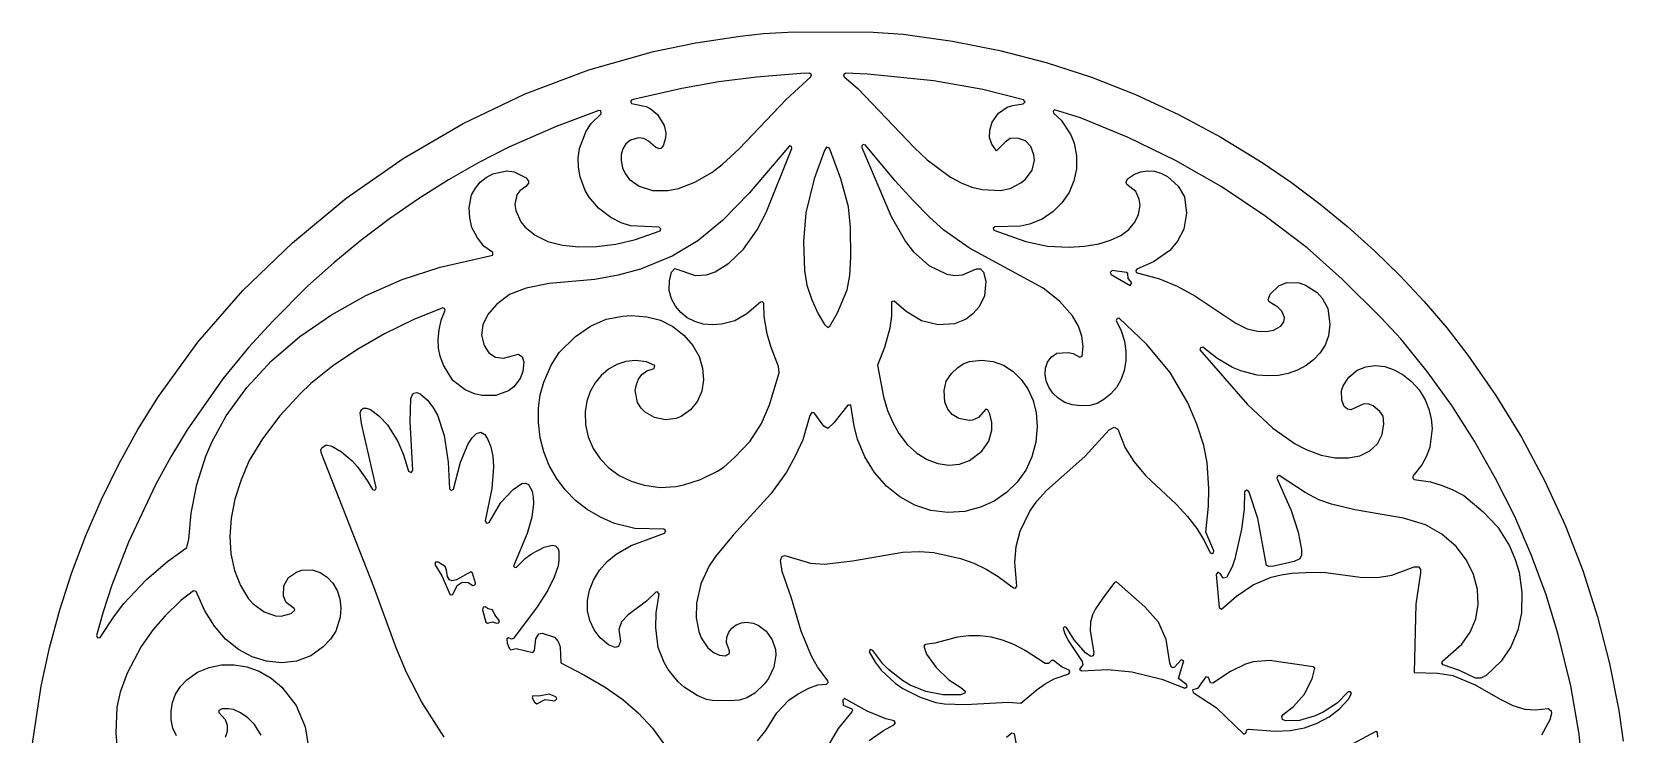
# Model space of a CAD drawing. Header units: metres. Extents: x 3 to 297, y 2 to 297.
# Drawn here: x 3.7 to 296.3, y 167.8 to 297 of the extents above; entities that cross this region are included whole.
import ezdxf

# ---------------------------------------------------------------- set-up
doc = ezdxf.new("R2010")
doc.units = ezdxf.units.M

msp = doc.modelspace()

# ---------------------------------------------------------------- linework, layer by layer
at = {"layer": 'CUT'}
for points in [[(3.69, 165.3025), (5.387, 176.6847), (6.9129, 183.7018), (8.825, 190.7037), (11.0551, 197.5979), (13.6083, 204.3756), (16.5127, 211.034), (19.702, 217.5297), (23.203, 223.855), (26.9926, 229.9633), (34.249, 239.9409), (42.5162, 249.4438), (51.6161, 258.2511), (61.4976, 266.4267), (72.0008, 273.7597), (83.0027, 280.1677), (94.4135, 285.6253), (106.122, 290.0286), (118.0246, 293.4089), (125.827, 295.022), (133.9445, 296.2528), (138.2706, 296.7527), (143.8083, 297.0457), (158.3846, 296.958), (163.9281, 296.6062), (172.9854, 295.3124), (181.7053, 293.586), (190.2419, 291.3865), (198.5458, 288.6878), (206.6433, 285.52), (214.5653, 281.8532), (222.3317, 277.6759), (229.94, 272.9938), (235.3399, 269.2967), (240.5911, 265.3661), (245.6964, 261.1708), (250.6084, 256.7589), (255.2897, 252.1946), (259.7319, 247.4291), (263.9156, 242.5725), (267.8023, 237.5669), (272.9523, 230.1638), (277.647, 222.4776), (281.9013, 214.4985), (285.6571, 206.3137), (288.8928, 197.9308), (291.6432, 189.4456), (293.8446, 180.8488), (295.5179, 172.1631), (296.3401, 166.5572)], [(289.0965, 159.0172), (288.2499, 167.863), (286.7, 176.6982), (284.3854, 186.1614), (282.1603, 193.4787), (279.506, 200.7125), (276.3965, 207.8996), (272.8861, 214.8899), (269.023, 221.737), (264.8222, 228.2714), (260.2886, 234.561), (255.4485, 240.5452), (251.8576, 244.4275), (244.6636, 251.5338), (238.2184, 257.3044), (230.4633, 263.2148), (222.3807, 268.5837), (214.0148, 273.3819), (205.3322, 277.6059), (196.5508, 281.1944), (191.7539, 282.6878), (191.5247, 282.4391), (191.5761, 282.1049), (193.0035, 280.7856), (194.761, 278.1209), (195.3771, 276.5621), (195.82, 274.2077), (195.8185, 271.8212), (195.3464, 269.6148), (194.4513, 267.497), (193.139, 265.5879), (191.4915, 263.9678), (189.473, 262.6079), (187.171, 261.6811), (185.5188, 261.2684), (180.7783, 261.1845), (180.5072, 260.9394), (180.5817, 260.5479), (186.4989, 258.4845), (190.4428, 257.6129), (194.4488, 257.408), (197.2986, 257.5807), (199.8976, 258.0249), (202.0743, 258.7033), (203.9402, 259.5888), (205.4506, 260.6916), (206.5568, 262.0145), (207.2253, 263.4492), (207.502, 265.1478), (207.3583, 266.2454), (206.6973, 267.6814), (205.0778, 268.9784), (204.9588, 269.3616), (205.1956, 269.9744), (206.476, 270.8437), (207.6626, 271.2868), (208.9085, 271.469), (210.1528, 271.3784), (211.336, 271.0545), (212.5678, 270.4532), (214.5301, 268.6645), (215.6486, 266.6665), (216.01, 263.7102), (215.537, 260.7537), (214.3758, 258.5355), (213, 256.8261), (209.9922, 254.7035), (206.8867, 253.362), (206.71, 253.1196), (206.7795, 252.7918), (211.0799, 251.5994), (214.3485, 250.2626), (217.5879, 248.4946), (225.0843, 243.4295), (227.1916, 242.432), (229.0929, 241.9651), (230.7083, 241.9374), (232.0249, 242.165), (233.377, 242.9107), (233.9343, 243.6711), (234.0683, 244.4832), (233.5465, 245.6834), (232.8125, 246.401), (231.2388, 247.3851), (231.0316, 247.715), (231.4513, 248.7656), (233.0235, 250.2969), (234.4863, 250.9), (236.7357, 250.8443), (237.939, 250.4348), (240.0539, 249.0606), (240.9715, 248.0471), (242.0228, 246.1333), (242.3776, 243.237), (242.1609, 241.1298), (241.5327, 239.3741), (240.5852, 237.915), (239.4074, 236.6797), (238.0535, 235.6483), (236.4768, 234.8106), (234.7536, 234.173), (232.9346, 233.8199), (230.9781, 233.727), (229.0161, 233.8793), (226.0005, 234.6699), (224.4859, 235.3056), (221.5837, 236.9766), (219.0415, 239.019), (218.5909, 238.9324), (218.5179, 238.5109), (227.2544, 228.4923), (231.8831, 224.1577), (236.017, 221.2665), (238.0454, 220.2213), (240.7912, 219.1687), (243.3815, 218.6549), (245.8384, 218.6494), (247.9386, 219.0675), (249.7294, 219.9341), (251.148, 221.2534), (252.0249, 222.9358), (252.3279, 224.8991), (252.1808, 226.3423), (251.5784, 227.1871), (250.3647, 228.2433), (249.4211, 228.5915), (248.539, 228.5247), (246.2609, 227.4853), (245.6237, 227.5938), (245.0539, 228.1038), (244.5714, 229.2597), (244.5694, 230.9864), (244.828, 231.9026), (245.8663, 233.507), (247.4337, 234.809), (248.9993, 235.427), (250.7294, 235.6685), (252.4963, 235.4585), (254.2341, 234.8894), (255.9081, 233.963), (257.4401, 232.7271), (258.8309, 231.1594), (259.9443, 229.3179), (260.6099, 227.6393), (261.0327, 225.8758), (261.1856, 224.0679), (260.7742, 220.6327), (260.1804, 218.9879), (259.2905, 217.3629), (257.6733, 215.2957), (257.6503, 214.9262), (257.9088, 214.7116), (260.9179, 214.2512), (262.8946, 213.6249), (264.8776, 212.8546), (267.0468, 211.7118), (270.5773, 208.723), (273.3026, 205.9076), (275.4075, 202.4957), (276.4915, 199.9764), (277.2313, 197.6131), (277.7092, 193.8763), (277.6479, 190.1268), (276.9402, 186.9734), (275.6549, 183.9287), (273.8728, 181.2612), (271.1605, 178.6465), (270.162, 178.1252), (269.2074, 178.1514), (266.2195, 179.5628), (263.2394, 180.5834), (262.9679, 180.8992), (263.0986, 181.274), (266.6761, 184.3904), (268.2302, 186.6062), (269.2375, 189.0813), (269.6652, 191.6889), (269.5259, 194.4701), (268.833, 197.2118), (267.5337, 199.8685), (265.6528, 202.3294), (263.0035, 204.6552), (259.9665, 206.3266), (255.9646, 207.5421), (247.0146, 209.0919), (242.6794, 210.1258), (240.4017, 210.9558), (237.8529, 212.2742), (233.0866, 215.4496), (232.7444, 215.307), (232.6761, 214.9427), (235.3007, 208.9982), (236.5734, 205.0012), (237.1631, 201.8123), (237.1595, 200.7346), (236.8692, 200.1072), (235.8349, 199.6016), (232.0906, 198.7239), (231.2489, 198.6587), (230.7539, 198.8834), (229.1321, 207.4884), (227.5374, 212.3334), (227.3363, 212.6498), (227.0494, 212.7221), (226.7199, 212.3996), (226.6147, 209.2413), (226.1725, 205.5339), (224.9341, 200.1147), (224.4242, 198.5932), (223.3943, 196.6723), (222.7555, 196.5476), (222.2151, 197.3685), (222.2151, 197.3685), (221.7796, 197.6067), (221.463, 197.2244), (222.0701, 191.1599), (222.4702, 190.8156), (225.2595, 193.238), (228.3113, 195.3215), (231.6277, 196.7174), (233.4374, 197.1647), (235.4224, 197.4659), (239.2493, 197.6414), (241.6442, 197.5513), (247.9649, 196.7322), (251.132, 196.645), (253.8198, 197.0836), (257.8806, 198.6313), (258.7703, 198.5926), (259.0414, 198.1262), (259.0763, 197.538), (258.227, 191.7315), (257.8878, 179.186), (262.2641, 179.0365), (265.0339, 178.6528), (269.1315, 176.9336), (273.6927, 174.2568), (276.0425, 173.0998), (278.2675, 172.4394), (280.1873, 172.2998), (282.5353, 172.5319), (283.1134, 172.1114), (283.1546, 171.6058), (282.8276, 170.4452), (281.3166, 167.6522)], [(137.1152, 166.5981), (138.68, 168.4988), (140.6697, 171.7275), (142.9023, 174.075), (144.6069, 175.2802), (146.6087, 176.2681), (148.2593, 176.8955), (149.8501, 177.0491), (150.1073, 177.3098), (150.0577, 177.6382), (148.1922, 180.1948), (147.0668, 182.2049), (145.1763, 186.8059), (143.3806, 192.8655), (141.6479, 197.7791), (141.3525, 199.8229), (141.6609, 200.5498), (142.1495, 200.6801), (146.8739, 199.2858), (149.455, 199.1368), (154.5871, 199.7178), (163.8719, 201.3033), (167.0075, 201.4207), (169.5582, 201.2402), (174.4794, 200.1563), (176.9054, 199.2872), (179.2095, 198.1918), (181.3917, 196.8629), (184.2269, 194.7526), (184.593, 194.7091), (184.8405, 195.0661), (184.4488, 199.4932), (184.7197, 202.3818), (185.4608, 205.1602), (187.1958, 208.8654), (188.548, 210.759), (190.2897, 212.6762), (197.3368, 218.9328), (201.7903, 223.826), (202.7029, 224.3013), (203.4215, 223.92), (204.7597, 220.5127), (206.3402, 217.9943), (208.5792, 215.3509), (214.1218, 210.1296), (216.2131, 207.8634), (217.9239, 205.6536), (219.312, 203.4424), (220.3611, 201.1944), (220.7611, 201.042), (221.0226, 201.2418), (221.0507, 201.5349), (219.5751, 205.013), (220.0726, 209.7981), (220.1316, 213.0206), (219.8413, 217.7867), (219.1982, 220.9429), (217.951, 224.8584), (216.2904, 228.7647), (213.0291, 234.3884), (208.6514, 239.5863), (203.6334, 244.3762), (203.2662, 244.311), (203.1275, 243.9288), (204.043, 242.0097), (204.609, 240.1334), (204.8738, 238.3156), (204.878, 236.4919), (204.5994, 234.707), (204.0383, 233.116), (203.1978, 231.6457), (202.074, 230.3723), (200.8205, 229.3899), (199.6315, 228.6953), (198.2424, 228.3113), (196.6185, 228.2177), (194.9959, 228.4028), (193.6708, 228.8581), (192.4476, 229.6576), (191.4723, 230.5761), (190.7009, 231.6955), (190.2211, 232.8544), (190.0157, 234.0104), (190.0758, 235.167), (190.4446, 236.25), (191.1314, 237.1839), (192.1761, 237.9413), (194.2779, 238.0713), (195.1872, 237.8828), (196.4183, 237.1835), (196.8579, 237.3884), (197.0459, 239.161), (196.8105, 241.056), (196.1486, 242.9161), (195.054, 244.7825), (192.6977, 247.4839), (189.68, 249.8659), (176.1176, 257.2193), (171.4064, 260.5747), (168.7471, 262.9676), (165.6976, 266.0759), (162.4374, 269.6592), (157.0019, 276.1782), (156.5843, 276.3016), (156.3389, 276.0733), (156.3442, 275.7733), (161.697, 263.0725), (164.3716, 258.4464), (165.7609, 256.6449), (168.6345, 254.033), (171.9343, 252.4437), (173.4451, 252.194), (174.85, 252.3285), (177.4045, 253.4668), (178.1246, 253.4617), (178.7335, 252.8137), (179.1225, 251.172), (178.9172, 248.4558), (177.8931, 246.4512), (176.7553, 245.1888), (175.5012, 244.2001), (173.3972, 243.3408), (170.343, 243.131), (167.319, 243.8982), (164.4526, 245.5616), (162.3023, 247.4884), (161.7593, 247.3679), (161.7824, 244.8059), (161.4542, 242.529), (160.5156, 238.9501), (159.2254, 235.717), (160.3422, 229.8787), (161.0731, 227.3701), (162.0288, 225.1428), (163.1111, 223.176), (164.6871, 221.1307), (166.446, 219.5447), (168.3461, 218.3648), (170.3265, 217.619), (172.3284, 217.3336), (174.2694, 217.5332), (176.1382, 218.1978), (178.426, 219.9154), (179.7011, 221.7119), (180.2309, 223.7534), (180.2277, 225.1449), (179.8989, 226.7708), (179.5125, 227.4909), (179.1204, 227.5946), (177.7794, 226.0905), (176.7034, 225.623), (176.064, 225.5517), (174.1446, 225.9103), (172.9693, 226.6416), (172.1146, 227.6182), (171.6178, 228.8988), (171.4989, 231.0681), (171.8585, 232.7635), (172.8269, 234.2044), (173.9077, 235.2009), (174.9891, 235.955), (176.1457, 236.4173), (178.3608, 236.6336), (180.4571, 236.3954), (182.374, 235.7193), (184.1697, 234.5746), (185.6391, 233.1035), (186.8756, 231.3391), (187.8156, 229.2277), (188.3761, 226.9321), (188.5886, 224.4141), (188.3509, 221.5649), (187.6088, 218.8629), (186.4634, 216.4226), (184.8761, 214.1997), (182.946, 212.2993), (180.6598, 210.7257), (178.1313, 209.5778), (175.2885, 208.8265), (172.1445, 208.5901), (169.0259, 208.9754), (166.088, 209.9544), (163.3305, 211.4666), (160.8407, 213.482), (158.679, 215.9692), (156.8741, 218.869), (155.5234, 222.1254), (154.9194, 224.4989), (154.2929, 228.3417), (153.7718, 228.3371), (151.1752, 225.087), (150.0701, 224.0914), (149.3669, 224.5175), (147.5377, 226.919), (147.118, 226.9942), (146.7643, 226.431), (145.4738, 222.0112), (144.1257, 219.0808), (142.4514, 216.0541), (139.586, 212.0639), (132.6623, 204.4355), (129.42, 200.519), (128.2573, 198.7712), (126.7126, 195.4824), (125.8969, 191.9506), (125.8385, 189.2217), (126.3471, 186.7071), (126.7831, 185.5693), (127.9897, 183.7108), (129.1853, 182.8105), (130.1455, 182.3805), (131.2748, 182.2578), (131.9783, 182.7495), (132.0211, 183.0993), (131.4535, 184.7125), (131.5157, 185.7062), (131.8537, 186.6133), (132.43, 187.3352), (133.2377, 187.9225), (134.1793, 188.2871), (135.2017, 188.4107), (136.371, 188.2592), (137.2561, 187.9087), (138.7437, 186.804), (139.8562, 185.1975), (140.4455, 183.4), (140.5417, 182.3741), (140.1715, 180.1469), (139.1757, 178.0666), (138.4276, 177.0659), (136.6744, 175.4054), (135.1576, 174.5413), (133.8095, 174.0769), (131.9947, 173.9602), (128.8491, 174.0182), (127.7863, 174.2263), (126.0744, 174.9267), (123.6623, 176.4799), (122.5605, 177.4662), (120.6916, 179.7578), (119.9494, 181.04), (118.8974, 183.7572), (118.4423, 187.4187), (118.5318, 190.1337), (119.0649, 193.5987), (118.7724, 193.9919), (118.4481, 193.9312), (116.7389, 192.2923), (113.331, 189.7884), (112.1523, 188.4809), (111.6563, 187.1182), (111.9185, 184.9251), (111.5672, 183.9565), (110.9761, 183.8062), (109.7303, 184.2904), (108.1977, 185.562), (107.077, 187.0102), (106.2866, 188.7258), (105.905, 190.4953), (105.9046, 192.4123), (106.2632, 194.2954), (106.98, 196.1767), (108.0988, 197.9857), (109.5031, 199.5925), (111.1294, 200.95), (113.9165, 202.5487), (120.0668, 204.8022), (120.2693, 205.2593), (119.933, 205.54), (114.5979, 205.663), (110.8302, 206.5864), (108.2589, 207.7259), (105.827, 209.1396), (103.668, 210.8303), (101.7781, 212.7837), (100.1531, 214.946), (98.8239, 217.2868), (97.8201, 219.7775), (97.1819, 222.3597), (96.8504, 225.1513), (96.8522, 227.8108), (97.1791, 230.2366), (97.8338, 232.6109), (99.1848, 235.7238), (100.6817, 238.0288), (103.6518, 240.9704), (106.4117, 242.9181), (109.2948, 244.1613), (112.3498, 244.7511), (113.9824, 244.8384), (116.7905, 244.6336), (119.3315, 243.9677), (121.5597, 242.8537), (123.6117, 241.2531), (125.2693, 239.3584), (126.4043, 237.2971), (127.0321, 235.1458), (127.2112, 233.0211), (126.9129, 230.9575), (126.1022, 229.0895), (124.8242, 227.4779), (123.0883, 226.2516), (122.1962, 225.8925), (120.1956, 225.6694), (118.2002, 226.1043), (116.4913, 227.0769), (115.7477, 227.8212), (115.0796, 228.8442), (114.6634, 231.0354), (114.86, 232.1825), (115.2776, 233.1611), (115.9002, 233.995), (116.8066, 234.6531), (118.1584, 235.1271), (118.2711, 235.6702), (116.7382, 236.3065), (114.73, 236.5658), (112.9247, 236.3925), (111.2677, 235.8501), (109.7215, 234.969), (108.4028, 233.8449), (107.2778, 232.4972), (106.3652, 230.8602), (105.7338, 229.0793), (105.4466, 227.1561), (105.533, 224.7629), (106.0229, 222.5156), (106.9156, 220.4135), (108.2062, 218.4859), (109.7981, 216.839), (111.7022, 215.4258), (113.8962, 214.3571), (116.2999, 213.6119), (119.2529, 213.23), (122.1483, 213.3995), (123.6238, 213.6871), (126.648, 214.7021), (129.7837, 216.228), (130.993, 217.0362), (132.9165, 218.7312), (135.7862, 221.7202), (137.887, 224.9744), (139.3474, 228.3937), (141.1199, 234.3295), (141.0326, 235.4454), (139.5802, 239.1607), (138.9244, 241.4556), (138.3958, 244.6556), (138.2917, 247.1395), (138.0497, 247.3651), (137.7215, 247.3236), (135.1708, 245.1837), (132.9488, 243.8995), (130.5189, 243.2466), (128.8161, 243.1302), (127.1665, 243.2808), (125.6056, 243.7605), (124.2231, 244.4525), (123.0169, 245.4174), (122.0703, 246.5683), (121.3289, 247.9499), (120.9135, 249.4561), (120.9392, 251.2157), (121.3305, 252.826), (121.9595, 253.5078), (125.7577, 252.2212), (127.7515, 252.3604), (129.3814, 252.8974), (131.893, 254.4713), (134.5406, 257.0335), (137.0958, 260.6303), (138.7088, 263.8259), (143.4825, 275.5521), (143.4086, 275.9484), (143.0235, 276.0676), (135.6004, 267.3455), (130.6974, 262.3242), (126.1405, 258.5886), (121.4282, 255.7584), (115.6518, 253.3685), (111.4983, 252.2479), (107.2117, 251.5092), (98.8388, 250.7185), (94.5876, 249.9096), (91.5401, 248.6927), (89.1621, 246.8901), (87.5397, 245.0391), (86.6292, 243.1328), (86.4034, 241.214), (86.855, 239.3518), (87.748, 238.0124), (88.9652, 237.21), (90.4342, 236.9932), (93.1846, 237.7725), (93.8343, 237.2778), (94.1628, 236.3342), (93.9871, 234.5485), (93.4784, 233.2759), (92.3361, 231.7584), (91.3397, 231.0028), (89.01, 230.1255), (86.4229, 230.1249), (85.0719, 230.4548), (83.3894, 231.1619), (81.0932, 232.8831), (79.4135, 235.7129), (78.7793, 237.3759), (78.4563, 238.844), (78.3935, 240.4294), (78.6044, 242.247), (78.9955, 243.9776), (79.7062, 245.8079), (79.6023, 246.1244), (79.2539, 246.2406), (73.9491, 244.1175), (68.5409, 241.4577), (63.4459, 238.5295), (58.9588, 235.5285), (54.9929, 232.3219), (53.0232, 230.4407), (49.3162, 226.3824), (46.1173, 222.1949), (43.6858, 218.1778), (42.1576, 214.6313), (41.01, 211.0383), (40.3493, 207.5911), (40.0853, 204.1703), (40.285, 201.0041), (40.9366, 197.9306), (42.0421, 195.1533), (43.5295, 192.7253), (44.3675, 191.8009), (46.4142, 190.3119), (48.5099, 189.5937), (49.5508, 189.5293), (51.3798, 190.0194), (52.0624, 190.6337), (51.9458, 190.9798), (50.4644, 192.0528), (49.9818, 193.1907), (50.0105, 195.1053), (50.9128, 196.6387), (52.3572, 197.6672), (53.3321, 197.9927), (55.226, 198.0492), (56.7308, 197.5573), (57.9963, 196.7128), (59.054, 195.5947), (59.8397, 194.2648), (60.315, 192.7567), (60.5317, 191.0803), (60.412, 189.3414), (59.5915, 186.8014), (58.588, 185.2966), (57.282, 183.8698), (55.0214, 182.2423), (52.3735, 181.2906), (49.6676, 180.9358), (46.8622, 181.2378), (44.216, 182.0625), (41.6865, 183.414), (39.3174, 185.3276), (37.2588, 187.6889), (35.5184, 190.4963), (33.8909, 194.0686), (33.4209, 194.2248), (31.1132, 192.4174), (28.2152, 189.6073), (26.0278, 187.0688), (23.7946, 183.9363), (21.1954, 179.0584), (19.9454, 175.5389), (19.3117, 172.7806), (19.1651, 168.056), (19.3952, 165.042)], [(79.5388, 167.2611), (75.4351, 173.7397), (72.6159, 179.201), (70.703, 183.7319), (66.5684, 194.9327), (56.955, 219.4972), (56.8616, 220.0975), (57.025, 220.5158), (57.8096, 221.0481), (58.8914, 220.794), (60.659, 219.7931), (62.6267, 218.0994), (63.5831, 216.9968), (65.3846, 214.5183), (66.3611, 212.8369), (66.6709, 212.7134), (66.939, 212.8446), (67.0236, 213.2024), (64.3332, 224.9988), (64.0678, 226.935), (64.337, 227.5482), (64.7106, 227.8066), (65.2353, 227.8174), (65.9787, 227.5461), (67.5344, 226.4053), (69.1091, 224.7376), (70.9739, 221.6854), (72.0356, 219.2058), (72.9894, 216.2193), (73.4227, 215.9764), (73.7431, 216.356), (73.2668, 225.3713), (73.3927, 229.5147), (73.6065, 230.1706), (73.9638, 230.547), (74.464, 230.7163), (75.1064, 230.4342), (76.452, 229.2638), (77.4596, 227.9875), (78.2821, 226.5207), (79.5357, 222.751), (80.247, 217.8519), (80.4764, 212.9888), (80.8002, 212.6531), (81.2293, 212.9031), (82.5029, 217.8793), (83.9409, 221.2269), (84.6806, 222.3774), (85.4759, 223.1625), (86.2543, 223.3905), (86.9853, 222.9786), (87.5753, 222.0569), (88.0962, 220.7077), (88.4512, 218.9858), (88.5984, 216.9543), (88.3017, 213.0348), (87.0807, 207.0738), (87.2968, 206.6686), (87.7735, 206.7786), (89.9683, 210.463), (92.223, 212.8718), (93.8124, 213.9228), (94.4584, 214.0152), (95.0366, 213.7517), (95.6732, 212.5108), (95.8643, 211.4139), (95.9511, 210.2703), (95.6579, 207.7777), (94.7948, 204.7661), (92.2905, 198.7447), (92.4947, 198.5218), (92.8323, 198.5274), (94.4198, 200.1272), (95.6042, 200.9805), (97.8979, 202.2161), (99.3957, 202.6189), (99.982, 202.4739), (100.3928, 202.0739), (100.6105, 201.5106), (100.6082, 199.8326), (100.4824, 198.8295), (99.766, 196.689), (98.4963, 194.2115), (96.6229, 191.2843), (92.2435, 185.4635), (91.8838, 185.2993), (91.3268, 185.5572), (91.0211, 185.3527), (91.0775, 184.5602), (91.4444, 183.6551), (91.7772, 183.3595), (92.7764, 183.6067), (95.8005, 182.8713), (96.1075, 183.1981), (96.3615, 185.3625), (96.9431, 186.2966), (97.5493, 186.3851), (99.7831, 185.6704), (100.4943, 184.8798), (100.8641, 183.8731), (100.9871, 180.9833), (105.2244, 178.7744), (109.1309, 176.4536), (112.3861, 174.1955), (115.2029, 171.7639), (117.8274, 168.9305), (120.2274, 165.6231)], [(30.2922, 167.5244), (29.6261, 168.9167), (29.2937, 170.4563), (29.293, 172.0489), (29.563, 173.6377), (30.1338, 175.1988), (31.006, 176.6122), (32.178, 177.8445), (34.1769, 179.2311), (36.2953, 180.1123), (38.561, 180.5891), (40.9142, 180.6192), (43.2379, 180.238), (45.5043, 179.4089), (47.6979, 178.1505), (49.6849, 176.4864), (52.2955, 173.0821), (53.9607, 169.1894), (54.6427, 165.0404)], [(157.7027, 166.6377), (160.3359, 168.5102), (162.2202, 169.5329), (162.5261, 169.9137), (162.2916, 170.3085), (160.7617, 170.635), (157.289, 172.0484), (153.1413, 174.4142), (152.8434, 174.0944), (152.9249, 173.1714), (154.4696, 172.5148), (154.6035, 172.2512), (154.4831, 171.9184), (151.9676, 168.9052), (149.9079, 165.2887)], [(45.8364, 167.6556), (44.6434, 169.628), (43.4441, 170.8314), (42.0711, 171.7795), (40.7588, 172.344), (39.8877, 172.4979), (38.6215, 172.4964), (38.0546, 172.1617), (38.1008, 171.8263), (39.2233, 170.5434), (39.6106, 169.4902), (39.6127, 168.3479), (39.2496, 167.2168)], [(185.1665, 164.0424), (184.4083, 167.8967), (183.9263, 168.0305), (182.9438, 167.2186)], [(251.1966, 167.2519), (251.1869, 168.1132), (250.8597, 168.342), (246.6194, 166.0544)]]:
    msp.add_lwpolyline(points, dxfattribs=at)
for points in [[(114.0481, 284.5402), (113.7712, 284.2151), (113.9582, 283.8312), (116.6435, 283.3099), (117.4334, 282.9396), (118.7797, 281.8577), (119.9686, 279.781), (120.2938, 278.4516), (120.2383, 277.5078), (119.8172, 276.0855), (119.3883, 275.6002), (119.0733, 275.5329), (118.3744, 275.822), (117.0995, 276.9358), (116.2414, 277.4156), (115.2522, 277.5456), (113.767, 277.1), (112.9405, 276.4299), (112.3564, 275.5054), (112.0966, 274.4824), (112.0671, 273.3456), (112.3354, 272.0495), (112.8033, 270.9552), (113.5521, 269.9272), (115.3653, 268.6564), (117.8228, 267.8616), (120.6329, 267.8377), (122.6273, 268.216), (125.6091, 269.3634), (128.7495, 271.1932), (130.6696, 272.6464), (133.8001, 275.5132), (142.4174, 284.5989), (146.9306, 288.7742), (147.0471, 289.1275), (146.702, 289.4463), (145.088, 289.3898), (136.9807, 288.7165), (130.0273, 287.8693), (123.2319, 286.6392), (114.0481, 284.5402)], [(185.999, 283.7797), (186.3595, 284.1537), (186.0655, 284.5466), (178.5943, 286.4377), (169.5796, 288.0422), (157.3931, 289.2439), (153.3642, 289.4482), (152.9807, 289.1287), (153.0955, 288.7756), (155.5695, 286.6122), (166.0196, 275.723), (168.3714, 273.5188), (172.6581, 270.2864), (174.6177, 269.2356), (176.5476, 268.4836), (178.4837, 268.0456), (181.8125, 267.8663), (183.6298, 268.2386), (185.5918, 269.2479), (186.4527, 269.9572), (187.6571, 271.61), (188.074, 273.4122), (187.9657, 274.4373), (187.3912, 275.9212), (186.4232, 276.971), (184.9533, 277.495), (183.6167, 277.415), (182.6814, 276.748), (181.088, 275.124), (180.2115, 276.3465), (179.8201, 277.6263), (179.8488, 278.9792), (180.2965, 280.4307), (181.4357, 282.0737), (183.0775, 283.1808), (184.0739, 283.5093), (185.999, 283.7797)], [(15.5625, 185.9878), (15.7402, 185.5568), (16.2311, 185.6314), (18.8693, 189.6103), (20.6032, 191.8738), (24.7825, 196.2611), (28.6414, 199.6195), (32.2196, 202.1718), (32.5736, 203.6879), (32.9867, 208.514), (34.0132, 213.7639), (35.7183, 219.001), (36.807, 221.5334), (39.4535, 226.4178), (43.2115, 231.6173), (47.7726, 236.5342), (53.0039, 240.9986), (58.7888, 245.0013), (65.1396, 248.5459), (71.8086, 251.4524), (78.7634, 253.7317), (88.4572, 255.9297), (88.4391, 256.4474), (86.8446, 257.5953), (85.6275, 259.1157), (84.6234, 261.0642), (84.2232, 262.8223), (84.138, 264.6724), (84.5632, 267.0646), (85.2571, 268.3025), (86.1406, 269.3647), (87.2283, 270.2196), (88.4825, 270.9067), (91.0254, 271.4398), (92.37, 271.2765), (94.587, 270.1912), (95.0265, 269.5846), (95.0354, 269.1805), (94.5536, 268.576), (93.4239, 267.783), (92.9087, 267.0446), (92.5293, 265.2726), (92.6794, 264.1524), (93.6161, 262.1178), (94.4288, 261.0976), (96.2671, 259.6046), (98.5753, 258.4988), (101.2605, 257.782), (104.2715, 257.4665), (107.5552, 257.5271), (111.0744, 257.9942), (114.7108, 258.8312), (119.2344, 260.4191), (119.3498, 260.7737), (119.078, 261.0761), (113.7718, 261.3821), (112.1004, 261.9239), (110.1858, 262.8948), (107.8857, 264.6207), (106.1603, 266.6385), (105.4466, 267.8487), (104.5102, 270.3945), (104.2053, 272.1187), (104.1754, 273.8504), (104.4144, 275.5825), (105.637, 278.7738), (106.5778, 280.1952), (108.3857, 281.9858), (108.3285, 282.5032), (107.9377, 282.5801), (100.0946, 279.6183), (91.431, 275.8419), (85.8729, 273.0038), (80.3462, 269.8161), (74.8296, 266.3427), (69.4461, 262.6273), (64.2091, 258.6781), (59.2055, 254.5527), (54.4537, 250.2995), (47.9654, 243.7819), (43.5156, 238.9513), (38.8036, 233.1847), (32.2628, 223.8115), (29.2704, 218.8246), (26.4616, 213.7329), (21.4599, 203.1427), (18.42, 195.2211), (16.7849, 190.3451), (15.5625, 185.9878)], [(150.3579, 275.6514), (149.8475, 275.8388), (149.4361, 275.2282), (147.5629, 269.9924), (146.045, 263.7694), (145.5811, 258.4723), (145.755, 253.1596), (146.2243, 250.4066), (147.1445, 247.734), (148.3066, 245.1465), (149.4388, 243.1731), (150.0794, 242.6646), (150.4536, 242.9212), (151.8286, 245.3585), (153.6277, 249.5881), (154.1283, 252.1965), (154.3017, 255.566), (154.2722, 261.0629), (153.8988, 264.8425), (152.4647, 269.9984), (150.3579, 275.6514)], [(205.3292, 251.6564), (205.2543, 252.5572), (204.9789, 252.7391), (202.3874, 253.1136), (201.9858, 252.7796), (202.1712, 252.3895), (205.7006, 250.3841), (205.997, 250.8542), (205.3292, 251.6564)], [(78.424, 199.4685), (77.935, 199.4671), (77.8164, 199.0238), (79.081, 196.9753), (80.6116, 193.4662), (81.0987, 193.5389), (81.9211, 195.1535), (82.8414, 195.8012), (83.9307, 195.7305), (84.8141, 195.1661), (85.208, 195.3365), (85.2642, 195.6265), (84.7175, 197.4254), (84.4099, 197.67), (81.7645, 196.2327), (80.916, 196.0502), (80.5114, 196.2009), (80.1049, 196.8351), (79.975, 197.9916), (79.6854, 198.7088), (78.424, 199.4685)], [(196.988, 180.5848), (196.3689, 179.7774), (196.7072, 179.4662), (201.5581, 179.712), (205.9839, 179.2711), (211.5218, 177.9463), (215.7057, 176.2763), (216.1704, 176.5744), (216.0696, 176.9284), (214.5375, 178.1048), (215.555, 181.296), (215.0442, 181.5152), (213.845, 180.1536), (213.4722, 180.0547), (213.2233, 180.2072), (212.9544, 180.9775), (212.3098, 185.267), (210.8651, 188.4288), (208.3638, 191.2417), (203.1476, 195.8295), (202.7698, 195.7109), (200.6414, 192.8453), (199.2743, 190.866), (198.7398, 189.7629), (198.4066, 188.4327), (198.3165, 186.8516), (199.0157, 182.8483), (198.8597, 182.2749), (198.4463, 182.1167), (197.4508, 182.7917), (195.392, 185.2016), (193.9787, 187.4535), (193.6274, 187.5624), (193.3417, 187.3307), (193.5735, 186.4603), (194.2826, 185.0707), (196.8359, 181.1907), (196.988, 180.5848)], [(89.1154, 188.251), (89.5508, 188.293), (89.6733, 188.713), (88.846, 189.8067), (88.4145, 190.7373), (87.6096, 190.8789), (87.0483, 191.263), (86.6909, 191.1964), (86.5727, 190.6788), (87.1594, 188.412), (87.4951, 188.2555), (88.4071, 188.5291), (89.1154, 188.251)], [(158.356, 183.2448), (157.8861, 183.386), (157.65, 182.9558), (158.7771, 181.1006), (159.9017, 179.6226), (162.4479, 177.2264), (163.8995, 176.2133), (167.0302, 174.6339), (169.9482, 173.6775), (171.519, 173.4106), (175.345, 173.2962), (183.3148, 173.7354), (185.5738, 173.5078), (188.5535, 176.0775), (190.0356, 177.1181), (191.713, 178.003), (194.3759, 178.9388), (194.5865, 179.2352), (194.4318, 179.6004), (193.1558, 180.1766), (191.6061, 181.3637), (191.2319, 181.3595), (190.6827, 180.8207), (190.0565, 180.8611), (186.3824, 183.2249), (184.2961, 184.311), (182.1974, 185.138), (180.1605, 185.6755), (178.1069, 185.9392), (176.0232, 185.9423), (173.9127, 185.6851), (169.7576, 184.5987), (167.9909, 184.32), (167.7012, 184.0486), (168.2384, 182.5496), (169.9703, 180.101), (172.3275, 177.8003), (174.5637, 176.4447), (175.3422, 175.7635), (175.2651, 175.3521), (174.4821, 175.0786), (171.1991, 175.0771), (168.113, 175.7042), (165.2164, 176.8745), (163.7881, 177.705), (161.2104, 179.7136), (160.2018, 180.7543), (158.356, 183.2448)], [(218.0362, 176.2558), (217.1549, 176.0161), (217.2421, 175.5284), (221.4926, 172.7271), (226.5695, 167.8444), (226.9236, 168.0198), (227.1003, 168.6266), (227.4713, 168.7542), (232.3331, 168.406), (235.1131, 168.5185), (237.7185, 169.013), (240.0922, 169.8412), (242.2872, 171.0082), (244.1916, 172.4801), (245.8082, 174.2695), (246.3901, 175.2886), (246.1869, 175.6278), (245.7917, 175.6151), (243.744, 173.5225), (241.1708, 171.8559), (239.6822, 171.1979), (236.8459, 170.3269), (234.2148, 170.282), (233.7177, 170.5475), (233.5537, 171.061), (233.8039, 171.4619), (235.7307, 172.9223), (237.6645, 175.1177), (239.1231, 178.0074), (239.6312, 179.9653), (239.3333, 180.2404), (231.3299, 181.3715), (228.323, 181.1453), (226.8642, 180.7295), (224.1084, 179.3655), (220.902, 177.2218), (220.4705, 177.2615), (220.0535, 178.2408), (219.5989, 178.354), (218.0362, 176.2558)], [(96.9282, 174.8429), (95.7983, 174.8747), (95.6781, 174.4935), (96.1376, 173.6923), (96.5365, 173.4103), (98.1091, 174.2234), (99.8645, 173.9867), (100.2321, 174.3139), (100.0546, 174.7065), (98.8345, 175.2215), (96.9282, 174.8429)]]:
    msp.add_lwpolyline(points, close=True, dxfattribs=at)

doc.saveas('drawing.dxf')
